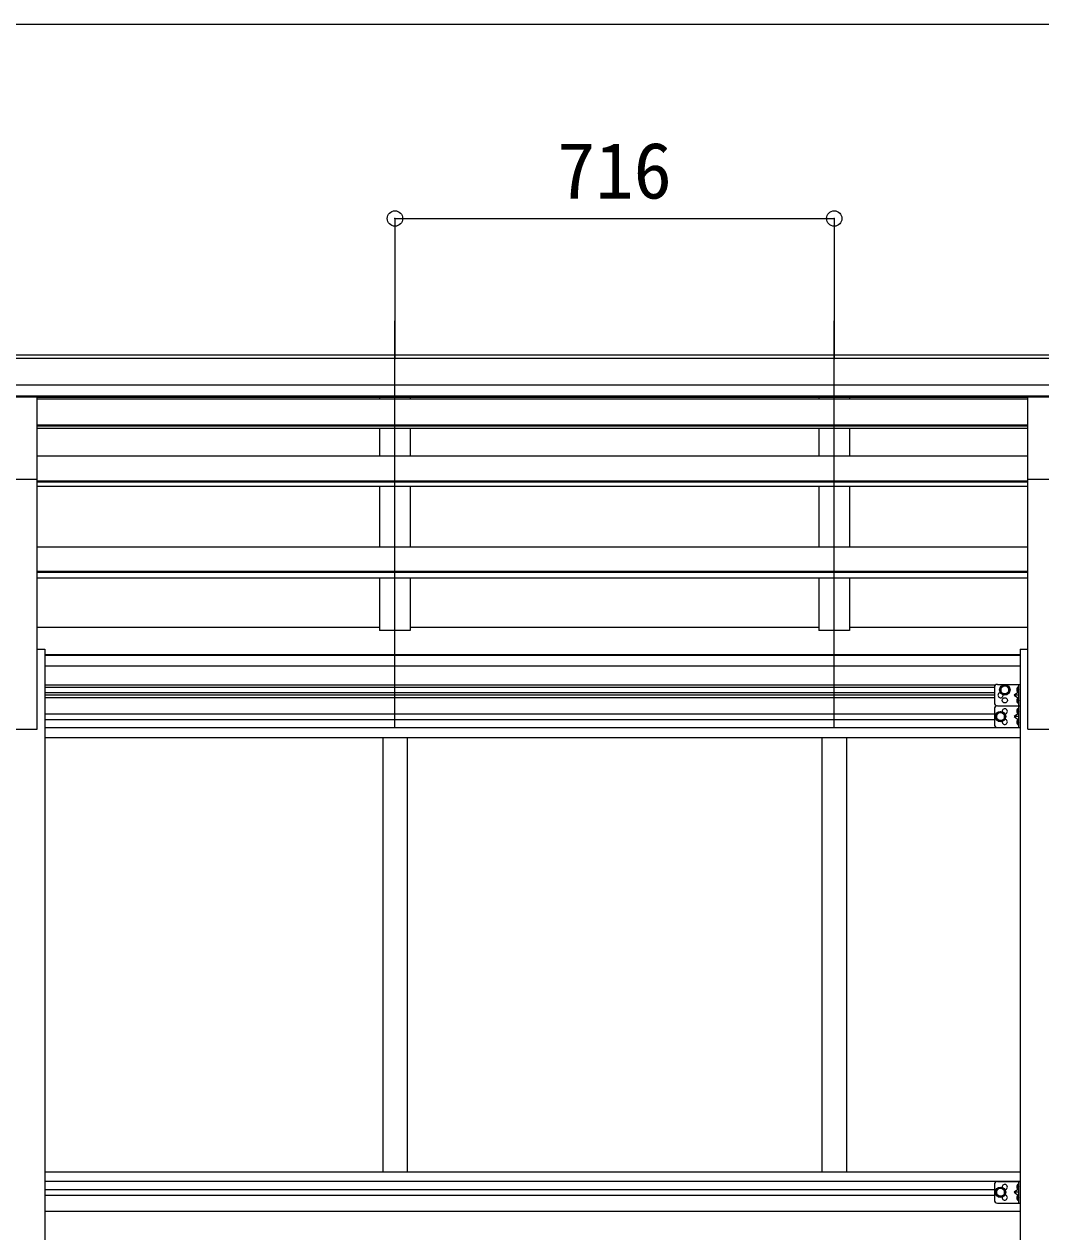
# Model space of a CAD drawing. Units: millimetres at full size; details may follow other scales. Extents: x -6988 to 7066, y -4877 to 4823.
# Drawn here: x 872 to 2529, y 136 to 2104 of the extents above; entities that cross this region are included whole.
import ezdxf
from ezdxf.enums import TextEntityAlignment as Align

# ---------------------------------------------------------------- set-up
doc = ezdxf.new("R2010")
doc.units = ezdxf.units.MM
doc.header["$LTSCALE"] = 25
doc.header["$PDMODE"] = 32
doc.header["$PDSIZE"] = 25
for name, color, linetype, lineweight in [('0-1_本体', 4, 'Continuous', 9), ('0-2_部品', 7, 'Continuous', 9), ('0-8_PARTS2', 2, 'Continuous', 9), ('0-A_寸法', 6, 'Continuous', 9), ('1-1_GLASS', 4, 'Continuous', 9), ('1-2_GLASS_SEAL', 7, 'Continuous', 9)]:
    doc.layers.add(name, color=color, linetype=linetype, lineweight=lineweight)
doc.styles.add('ＭＳ ゴシック', font='')
doc.styles.get('ＭＳ ゴシック').set_extended_font_data('MS Gothic')

msp = doc.modelspace()

# ---------------------------------------------------------------- linework, layer by layer
at = {"layer": '0-1_本体'}
for p, q in [((50.63, 1565.19), (5049.63, 1565.19)), ((50.63, 1559.83), (5049.63, 1559.83)), ((50.63, 1516.31), (5049.63, 1516.31)), ((50.63, 1498.64), (5049.63, 1498.64)), ((892.63, 1496.27), (2507.63, 1496.27)), ((1451.13, 1496.27), (1451.13, 1493.31)), ((1501.13, 1496.27), (1501.13, 1493.31)), ((2167.13, 1496.27), (2167.13, 1493.31)), ((2217.13, 1496.27), (2217.13, 1493.31)), ((892.63, 1493.31), (2507.63, 1493.31)), ((892.63, 1451.35), (2507.63, 1451.35)), ((892.63, 1449.66), (2507.63, 1449.66)), ((892.63, 1445.88), (2507.63, 1445.88)), ((1451.13, 1445.88), (1451.13, 1400.45)), ((1501.13, 1445.88), (1501.13, 1400.45)), ((2167.13, 1445.88), (2167.13, 1400.45)), ((2217.13, 1445.88), (2217.13, 1400.45)), ((892.63, 1400.45), (2507.63, 1400.45)), ((892.63, 955.66), (892.63, 1362.61)), ((892.63, 1359.87), (2507.63, 1359.87)), ((892.63, 1358.18), (2507.63, 1358.18)), ((2507.63, 955.66), (2507.63, 1362.61)), ((892.63, 1351.31), (2507.63, 1351.31)), ((1451.13, 1351.31), (1451.13, 1252.21)), ((1501.13, 1351.31), (1501.13, 1252.21)), ((2167.13, 1351.31), (2167.13, 1252.21)), ((2217.13, 1351.31), (2217.13, 1252.21)), ((892.63, 1252.21), (2507.63, 1252.21)), ((892.63, 1213.07), (2507.63, 1213.07)), ((892.63, 1211.4), (2507.63, 1211.4)), ((892.63, 1201.76), (2507.63, 1201.76)), ((1451.13, 1201.76), (1451.13, 1116.26)), ((2167.13, 1201.76), (2167.13, 1116.26)), ((892.63, 1121.47), (1451.13, 1121.47)), ((1501.13, 1121.47), (2167.13, 1121.47)), ((2217.13, 1121.47), (2507.63, 1121.47)), ((892.63, 1085.66), (905.13, 1085.66)), ((905.13, 1085.66), (905.13, -1794.34)), ((2495.13, 1085.66), (2507.63, 1085.66)), ((2495.13, 1085.66), (2495.13, -1794.34)), ((905.13, 1077.17), (2495.13, 1077.17)), ((905.13, 1075.79), (2495.13, 1075.79)), ((905.13, 1058.61), (2495.13, 1058.61)), ((807.63, 955.66), (892.63, 955.66)), ((2507.63, 955.66), (2592.63, 955.66))]:
    msp.add_line(p, q, dxfattribs=at)
for points in [[(1501.13, 1201.76), (1501.13, 1116.26), (1451.13, 1116.26)], [(2217.13, 1201.76), (2217.13, 1116.26), (2167.13, 1116.26)]]:
    msp.add_lwpolyline(points, dxfattribs=at)
at = {"layer": '0-2_部品'}
for p, q in [((807.63, 1496.76), (892.63, 1496.76)), ((892.63, 1362.61), (892.63, 1496.76)), ((2507.63, 1496.76), (2592.63, 1496.76)), ((2507.63, 1362.61), (2507.63, 1496.76)), ((807.63, 1362.61), (892.63, 1362.61)), ((2507.63, 1362.61), (2592.63, 1362.61))]:
    msp.add_line(p, q, dxfattribs=at)
at = {"layer": '0-8_PARTS2'}
for p, q in [((1476.13, 957.99), (1476.13, 1620.52)), ((2192.13, 957.99), (2192.13, 1620.52))]:
    msp.add_line(p, q, dxfattribs=at)
at = {"layer": '0-A_寸法'}
for p, q in [((24.13, 2104.01), (5076.13, 2104.01)), ((1476.13, 1787.39), (1476.13, 1558.39)), ((1476.13, 1787.39), (2192.13, 1787.39)), ((2192.13, 1787.39), (2192.13, 1558.39))]:
    msp.add_line(p, q, dxfattribs=at)
for p in [(1476.13, 1787.39), (2192.13, 1787.39)]:
    msp.add_point(p, dxfattribs=at)
at = {"layer": '1-1_GLASS'}
for p, q in [((905.13, 1027.37), (2455.13, 1027.37)), ((905.13, 1023.87), (2453.16, 1023.87)), ((905.13, 1014.87), (2453.13, 1014.87)), ((905.13, 1011.37), (2453.13, 1011.37)), ((2453.13, 1006.37), (905.13, 1006.37)), ((905.13, 980.37), (2453.13, 980.37)), ((905.13, 971.37), (2453.13, 971.37)), ((807.63, 955.66), (892.63, 955.66)), ((905.13, 957.87), (2495.13, 957.87)), ((2507.63, 955.66), (2592.63, 955.66)), ((905.13, 941.87), (2495.13, 941.87)), ((1456.13, 941.87), (1456.13, 334.87)), ((1496.13, 941.87), (1496.13, 334.87)), ((2172.13, 941.87), (2172.13, 334.87)), ((2212.13, 941.87), (2212.13, 334.87)), ((1456.13, 842.37), (1456.13, 234.37)), ((1496.13, 842.37), (1496.13, 234.37)), ((2172.13, 842.37), (2172.13, 234.37)), ((2212.13, 842.37), (2212.13, 234.37)), ((905.13, 234.37), (2495.13, 234.37)), ((905.13, 218.87), (2495.13, 218.87)), ((905.13, 205.37), (2453.13, 205.37)), ((905.13, 196.37), (2453.13, 196.37)), ((905.13, 170.37), (2495.13, 170.37))]:
    msp.add_line(p, q, dxfattribs=at)
at = {"layer": '1-2_GLASS_SEAL'}
for p, q in [((2453.13, 1023.37), (2453.13, 998.37)), ((2458.13, 1028.37), (2495.13, 1028.37)), ((2492.13, 1023.87), (2491.33, 1023.73)), ((2492.63, 1028.37), (2492.63, 993.37)), ((2495.13, 1028.37), (2495.13, 993.37)), ((2492.63, 1010.87), (2485.63, 1010.87)), ((2492.13, 1015.87), (2491.33, 1016.01)), ((2492.13, 1005.87), (2491.33, 1005.73)), ((2492.13, 1015.87), (2492.63, 1015.95)), ((2453.13, 988.37), (2453.13, 963.37)), ((2458.13, 993.37), (2495.13, 993.37)), ((2492.13, 997.87), (2491.33, 998.01)), ((2492.13, 988.87), (2491.33, 988.73)), ((2492.13, 997.87), (2492.63, 997.95)), ((2492.63, 993.37), (2492.63, 958.37)), ((2492.63, 975.87), (2485.63, 975.87)), ((2492.13, 980.87), (2491.33, 981.01)), ((2492.13, 970.87), (2491.33, 970.73)), ((2492.13, 980.87), (2492.63, 980.95)), ((2458.13, 958.37), (2495.13, 958.37)), ((2492.13, 962.87), (2491.33, 963.01)), ((2492.13, 962.87), (2492.63, 962.95)), ((2458.13, 218.37), (2495.13, 218.37)), ((2492.63, 218.37), (2492.63, 183.37)), ((2495.13, 218.37), (2495.13, 183.37)), ((2453.13, 213.37), (2453.13, 188.37)), ((2463.13, 208.37), (2456.63, 204.62)), ((2456.63, 204.62), (2456.63, 197.11)), ((2456.63, 197.11), (2463.13, 193.36)), ((2469.63, 204.62), (2463.13, 208.37)), ((2463.13, 193.36), (2469.63, 197.11)), ((2469.63, 197.11), (2469.63, 204.62)), ((2492.63, 205.87), (2485.63, 200.87)), ((2492.38, 211.05), (2490.15, 212.17)), ((2492.38, 208.68), (2490.15, 207.57)), ((2492.13, 213.87), (2491.33, 213.73)), ((2492.13, 205.87), (2491.33, 206.01)), ((2492.13, 213.87), (2492.63, 213.78)), ((2492.13, 205.87), (2492.13, 213.87)), ((2492.13, 205.87), (2492.63, 205.95)), ((2493.02, 209.87), (2492.38, 211.05)), ((2493.02, 209.87), (2492.38, 208.68)), ((2492.63, 213.78), (2492.63, 205.95)), ((2458.13, 183.37), (2495.13, 183.37)), ((2492.38, 193.05), (2490.15, 194.17)), ((2492.38, 190.68), (2490.15, 189.57)), ((2492.13, 195.87), (2491.33, 195.73)), ((2492.13, 187.87), (2491.33, 188.01)), ((2492.13, 195.87), (2492.63, 195.78)), ((2492.13, 187.87), (2492.13, 195.87)), ((2492.13, 187.87), (2492.63, 187.95)), ((2493.02, 191.87), (2492.38, 193.05)), ((2493.02, 191.87), (2492.38, 190.68)), ((2492.63, 195.78), (2492.63, 187.95))]:
    msp.add_line(p, q, dxfattribs=at)
for points in [[(2470.13, 1011.86), (2476.63, 1015.61), (2476.63, 1023.12), (2470.13, 1026.87), (2463.63, 1023.12), (2463.63, 1015.61)], [(2463.13, 968.36), (2469.63, 972.11), (2469.63, 979.62), (2463.13, 983.37), (2456.63, 979.62), (2456.63, 972.11)]]:
    msp.add_lwpolyline(points, close=True, dxfattribs=at)
for points in [[(2492.13, 1015.87), (2492.13, 1023.87), (2492.63, 1023.78), (2492.63, 1015.95)], [(2492.63, 1015.87), (2485.63, 1010.87), (2492.63, 1005.87)], [(2493.02, 1019.87), (2492.38, 1021.05), (2490.15, 1022.17)], [(2493.02, 1019.87), (2492.38, 1018.68), (2490.15, 1017.57)], [(2493.02, 1001.87), (2492.38, 1003.05), (2490.15, 1004.17)], [(2492.13, 997.87), (2492.13, 1005.87), (2492.63, 1005.78), (2492.63, 997.95)], [(2458.13, 993.37), (2495.13, 993.37), (2495.13, 958.37)], [(2493.02, 1001.87), (2492.38, 1000.68), (2490.15, 999.57)], [(2493.02, 984.87), (2492.38, 986.05), (2490.15, 987.17)], [(2493.02, 984.87), (2492.38, 983.68), (2490.15, 982.57)], [(2492.13, 980.87), (2492.13, 988.87), (2492.63, 988.78), (2492.63, 980.95)], [(2492.63, 980.87), (2485.63, 975.87), (2492.63, 970.87)], [(2493.02, 966.87), (2492.38, 968.05), (2490.15, 969.17)], [(2493.02, 966.87), (2492.38, 965.68), (2490.15, 964.57)], [(2492.13, 962.87), (2492.13, 970.87), (2492.63, 970.78), (2492.63, 962.95)], [(2492.63, 200.87), (2485.63, 200.87), (2492.63, 195.87)]]:
    msp.add_lwpolyline(points, dxfattribs=at)
for centre, radius in [((2470.13, 1019.37), 8.5), ((2470.13, 1019.37), 7.5), ((2470.13, 1019.37), 6.5), ((2470.13, 1002.37), 4.25), ((2463.13, 975.87), 8.5), ((2463.13, 975.87), 7.5), ((2463.13, 975.87), 6.5), ((2463.13, 200.87), 8.5), ((2463.13, 200.87), 7.5), ((2463.13, 200.87), 6.5)]:
    msp.add_circle(centre, radius, dxfattribs=at)
for centre, radius, start, end in [((2458.13, 1023.37), 5, 90, 180), ((2496.23, 1019.87), 6.5, 147.94412, 212.05588), ((2491.49, 1022.84), 0.9, 100, 147.94412), ((2463.13, 1010.87), 4.25, 94.76077, 6.29431), ((2496.23, 1001.87), 6.5, 147.94412, 212.05588), ((2491.49, 1016.89), 0.9, 212.05588, 260), ((2491.49, 1004.84), 0.9, 100, 147.94412), ((2458.13, 998.37), 5, 180, 270), ((2458.13, 988.37), 5, 90, 180), ((2470.13, 984.37), 4.25, 274.76077, 186.29431), ((2496.23, 984.87), 6.5, 147.94412, 212.05588), ((2491.49, 998.89), 0.9, 212.05588, 260), ((2491.49, 987.84), 0.9, 100, 147.94412), ((2470.13, 967.37), 4.25, 173.70569, 85.23923), ((2496.23, 966.87), 6.5, 147.94412, 212.05588), ((2491.49, 981.89), 0.9, 212.05588, 260), ((2491.49, 969.84), 0.9, 100, 147.94412), ((2458.13, 963.37), 5, 180, 270), ((2491.49, 963.89), 0.9, 212.05588, 260), ((2458.13, 213.37), 5, 90, 180), ((2470.13, 209.37), 4.25, 274.76077, 186.29431), ((2496.23, 209.87), 6.5, 147.94412, 212.05588), ((2491.49, 212.84), 0.9, 100, 147.94412), ((2491.49, 206.89), 0.9, 212.05588, 260), ((2458.13, 188.37), 5, 180, 270), ((2470.13, 192.37), 4.25, 173.70569, 85.23923), ((2496.23, 191.87), 6.5, 147.94412, 212.05588), ((2491.49, 194.84), 0.9, 100, 147.94412), ((2491.49, 188.89), 0.9, 212.05588, 260)]:
    msp.add_arc(centre, radius, start, end, dxfattribs=at)

# ---------------------------------------------------------------- texts
at = {"layer": '0-A_寸法', "color": 7, "style": 'ＭＳ ゴシック'}
msp.add_text('716', height=91.64, dxfattribs=at).set_placement((1740.38, 1792.39), align=Align.BOTTOM_LEFT)

doc.saveas('drawing.dxf')
